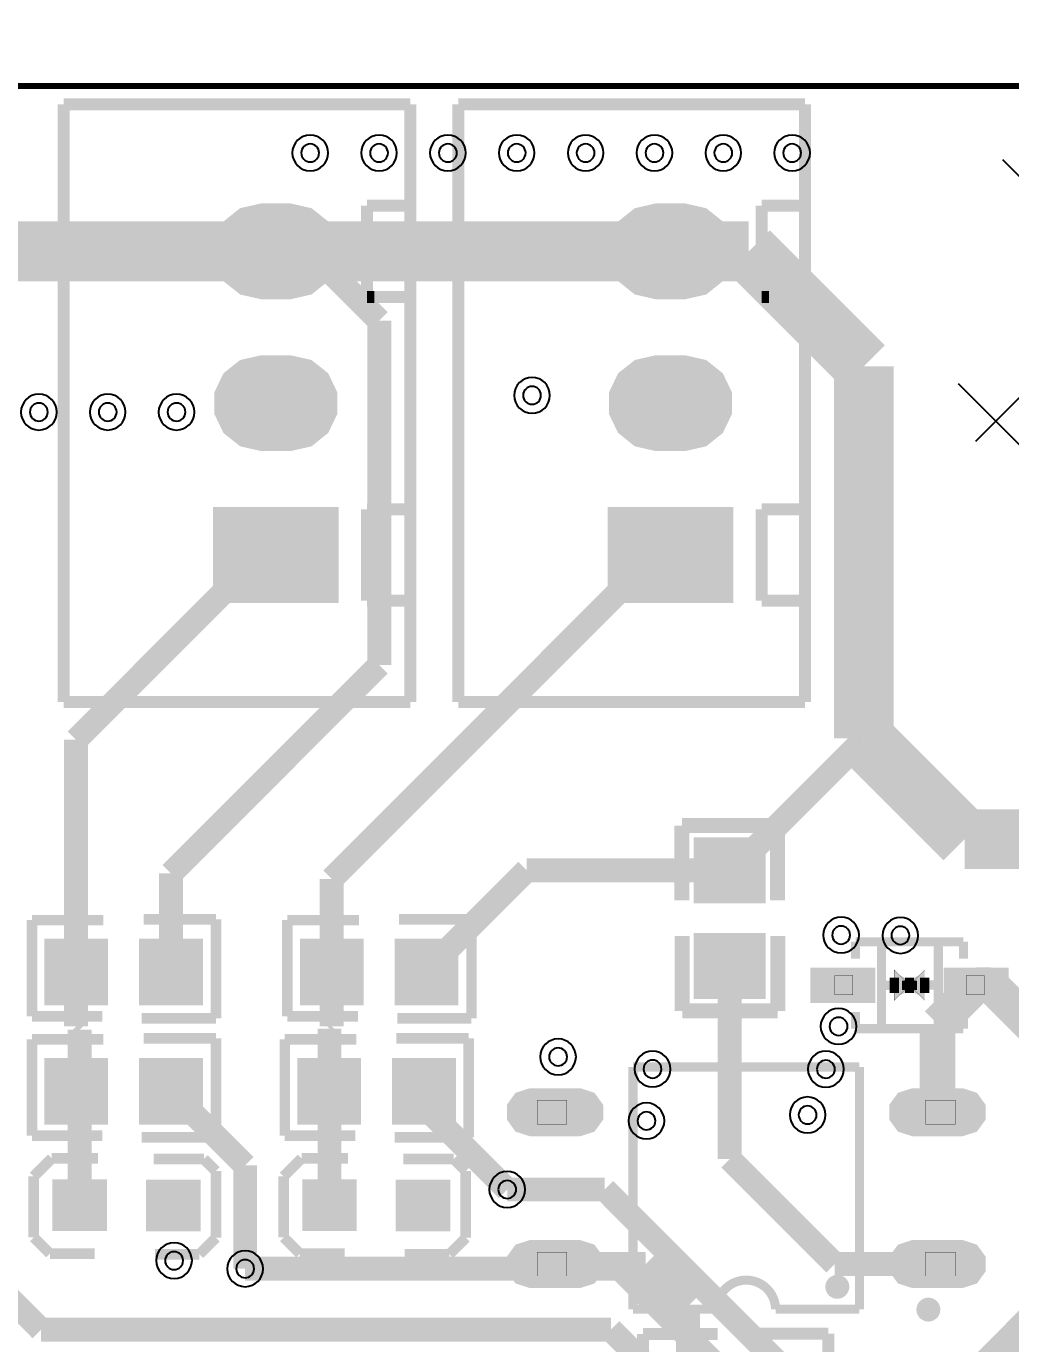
# Model space of a CAD drawing. Header units: millimetres. Extents: x 0 to 135, y -1 to 106.
# Drawn here: x 109.5 to 125.97, y 78.86 to 100.9 of the extents above; entities that cross this region are included whole.
import ezdxf

# ---------------------------------------------------------------- set-up
doc = ezdxf.new("R2010")
doc.units = ezdxf.units.MM
doc.header["$MEASUREMENT"] = 0
for name, color, linetype, true_color in [('Board-Outline-Layer', 7, 'Continuous', 0xff00ff), ('Bottom-Layer', 7, 'Continuous', 0x0000ff), ('Bottom-Paste-Mask-Layer', 7, 'Continuous', 0x800000), ('Bottom-Solder-Mask-Layer', 7, 'Continuous', 0xaa00ff), ('Document-Layer', 7, 'Continuous', 0x6464ff), ('Hole-Layer', 7, 'Continuous', 0x222222), ('Multi-Layer', 7, 'Continuous', 0xc0c0c0), ('Pin-Soldering-Layer', 7, 'Continuous', 0xcc9999), ('Top-Layer', 7, 'Continuous', 0xff0000), ('Top-Paste-Mask-Layer', 7, 'Continuous', 0x808080), ('Top-Silkscreen-Layer', 7, 'Continuous', 0xffcc00), ('Top-Solder-Mask-Layer', 7, 'Continuous', 0x800080)]:
    doc.layers.add(name, color=color, linetype=linetype, true_color=true_color)

msp = doc.modelspace()

# ---------------------------------------------------------------- hatches: boundary and pattern name
at = {"layer": 'Bottom-Layer'}
for points in [[(113.926, 97.886), (114.252, 97.812), (114.513, 97.604), (114.658, 97.303), (114.658, 96.969), (114.513, 96.669), (114.252, 96.46), (113.926, 96.386), (113.426, 96.386), (113.101, 96.46), (112.84, 96.669), (112.695, 96.969), (112.695, 97.303), (112.84, 97.604), (113.101, 97.812), (113.426, 97.886)], [(120.531, 97.886), (120.856, 97.812), (121.117, 97.604), (121.262, 97.303), (121.262, 96.969), (121.117, 96.669), (120.856, 96.46), (120.531, 96.386), (120.031, 96.386), (119.706, 96.46), (119.445, 96.669), (119.3, 96.969), (119.3, 97.303), (119.445, 97.604), (119.706, 97.812), (120.031, 97.886)], [(113.926, 95.346), (114.252, 95.272), (114.513, 95.064), (114.658, 94.763), (114.658, 94.429), (114.513, 94.129), (114.252, 93.92), (113.926, 93.846), (113.426, 93.846), (113.101, 93.92), (112.84, 94.129), (112.695, 94.429), (112.695, 94.763), (112.84, 95.064), (113.101, 95.272), (113.426, 95.346)], [(120.531, 95.346), (120.856, 95.272), (121.117, 95.064), (121.262, 94.763), (121.262, 94.429), (121.117, 94.129), (120.856, 93.92), (120.531, 93.846), (120.031, 93.846), (119.706, 93.92), (119.445, 94.129), (119.3, 94.429), (119.3, 94.763), (119.445, 95.064), (119.706, 95.272), (120.031, 95.346)], [(114.676, 91.306), (112.676, 91.306), (112.676, 92.806), (114.676, 92.806)], [(121.281, 91.306), (119.281, 91.306), (119.281, 92.806), (121.281, 92.806)]]:
    msp.add_hatch(color=256, dxfattribs=at).paths.add_polyline_path(points)
at = {"layer": 'Bottom-Paste-Mask-Layer'}
for points in [[(113.926, 97.886), (114.252, 97.812), (114.513, 97.604), (114.658, 97.303), (114.658, 96.969), (114.513, 96.669), (114.252, 96.46), (113.926, 96.386), (113.426, 96.386), (113.101, 96.46), (112.84, 96.669), (112.695, 96.969), (112.695, 97.303), (112.84, 97.604), (113.101, 97.812), (113.426, 97.886)], [(120.531, 97.886), (120.856, 97.812), (121.117, 97.604), (121.262, 97.303), (121.262, 96.969), (121.117, 96.669), (120.856, 96.46), (120.531, 96.386), (120.031, 96.386), (119.706, 96.46), (119.445, 96.669), (119.3, 96.969), (119.3, 97.303), (119.445, 97.604), (119.706, 97.812), (120.031, 97.886)], [(113.926, 95.346), (114.252, 95.272), (114.513, 95.064), (114.658, 94.763), (114.658, 94.429), (114.513, 94.129), (114.252, 93.92), (113.926, 93.846), (113.426, 93.846), (113.101, 93.92), (112.84, 94.129), (112.695, 94.429), (112.695, 94.763), (112.84, 95.064), (113.101, 95.272), (113.426, 95.346)], [(120.531, 95.346), (120.856, 95.272), (121.117, 95.064), (121.262, 94.763), (121.262, 94.429), (121.117, 94.129), (120.856, 93.92), (120.531, 93.846), (120.031, 93.846), (119.706, 93.92), (119.445, 94.129), (119.3, 94.429), (119.3, 94.763), (119.445, 95.064), (119.706, 95.272), (120.031, 95.346)], [(114.676, 91.306), (112.676, 91.306), (112.676, 92.806), (114.676, 92.806)], [(121.281, 91.306), (119.281, 91.306), (119.281, 92.806), (121.281, 92.806)]]:
    msp.add_hatch(color=256, dxfattribs=at).paths.add_polyline_path(points)
at = {"layer": 'Bottom-Solder-Mask-Layer'}
for points in [[(113.926, 97.937), (114.274, 97.858), (114.553, 97.636), (114.707, 97.314), (114.707, 96.958), (114.553, 96.637), (114.274, 96.414), (113.926, 96.335), (113.426, 96.335), (113.079, 96.414), (112.8, 96.637), (112.646, 96.958), (112.646, 97.314), (112.8, 97.636), (113.079, 97.858), (113.426, 97.937)], [(120.531, 97.937), (120.879, 97.858), (121.157, 97.636), (121.312, 97.314), (121.312, 96.958), (121.157, 96.637), (120.879, 96.414), (120.531, 96.335), (120.031, 96.335), (119.684, 96.414), (119.405, 96.637), (119.25, 96.958), (119.25, 97.314), (119.405, 97.636), (119.684, 97.858), (120.031, 97.937)], [(113.926, 95.397), (114.274, 95.318), (114.553, 95.096), (114.707, 94.774), (114.707, 94.418), (114.553, 94.097), (114.274, 93.874), (113.926, 93.795), (113.426, 93.795), (113.079, 93.874), (112.8, 94.097), (112.646, 94.418), (112.646, 94.774), (112.8, 95.096), (113.079, 95.318), (113.426, 95.397)], [(120.531, 95.397), (120.879, 95.318), (121.157, 95.096), (121.312, 94.774), (121.312, 94.418), (121.157, 94.097), (120.879, 93.874), (120.531, 93.795), (120.031, 93.795), (119.684, 93.874), (119.405, 94.097), (119.25, 94.418), (119.25, 94.774), (119.405, 95.096), (119.684, 95.318), (120.031, 95.397)], [(114.727, 91.255), (112.625, 91.255), (112.625, 92.857), (114.727, 92.857)], [(121.332, 91.255), (119.23, 91.255), (119.23, 92.857), (121.332, 92.857)]]:
    msp.add_hatch(color=256, dxfattribs=at).paths.add_polyline_path(points)
at = {"layer": 'Document-Layer'}
for points in [[(124.027, 85.112), (124.027, 84.604), (124.281, 84.858)], [(124.535, 84.604), (124.535, 85.112), (124.281, 84.858)]]:
    msp.add_hatch(color=256, dxfattribs=at).paths.add_polyline_path(points)
at = {"layer": 'Hole-Layer'}
for points in [[(113.226, 97.136, 1), (114.126, 97.136, 1)], [(119.831, 97.136, 1), (120.731, 97.136, 1)], [(113.226, 94.596, 1), (114.126, 94.596, 1)], [(119.831, 94.596, 1), (120.731, 94.596, 1)], [(113.226, 92.056, 1), (114.126, 92.056, 1)], [(119.831, 92.056, 1), (120.731, 92.056, 1)]]:
    msp.add_hatch(color=256, dxfattribs=at).paths.add_polyline_path(points)
at = {"layer": 'Multi-Layer'}
h = msp.add_hatch(dxfattribs=at)
h.set_pattern_fill('ANSI37', color=256, style=0)
h.set_pattern_definition([(45, (0, 0), (-2.245064, 2.245064), []), (135, (0, 0), (-2.245064, -2.245064), [])])
h.paths.add_polyline_path([(125, 95.9, 1), (135, 95.9, 1)])
for points in [[(113.926, 97.886), (114.252, 97.812), (114.513, 97.604), (114.658, 97.303), (114.658, 96.969), (114.513, 96.669), (114.252, 96.46), (113.926, 96.386), (113.426, 96.386), (113.101, 96.46), (112.84, 96.669), (112.695, 96.969), (112.695, 97.303), (112.84, 97.604), (113.101, 97.812), (113.426, 97.886)], [(113.926, 97.886), (114.252, 97.812), (114.513, 97.604), (114.658, 97.303), (114.658, 96.969), (114.513, 96.669), (114.252, 96.46), (113.926, 96.386), (113.426, 96.386), (113.101, 96.46), (112.84, 96.669), (112.695, 96.969), (112.695, 97.303), (112.84, 97.604), (113.101, 97.812), (113.426, 97.886)], [(113.926, 97.886), (114.252, 97.812), (114.513, 97.604), (114.658, 97.303), (114.658, 96.969), (114.513, 96.669), (114.252, 96.46), (113.926, 96.386), (113.426, 96.386), (113.101, 96.46), (112.84, 96.669), (112.695, 96.969), (112.695, 97.303), (112.84, 97.604), (113.101, 97.812), (113.426, 97.886)], [(120.531, 97.886), (120.856, 97.812), (121.117, 97.604), (121.262, 97.303), (121.262, 96.969), (121.117, 96.669), (120.856, 96.46), (120.531, 96.386), (120.031, 96.386), (119.706, 96.46), (119.445, 96.669), (119.3, 96.969), (119.3, 97.303), (119.445, 97.604), (119.706, 97.812), (120.031, 97.886)], [(120.531, 97.886), (120.856, 97.812), (121.117, 97.604), (121.262, 97.303), (121.262, 96.969), (121.117, 96.669), (120.856, 96.46), (120.531, 96.386), (120.031, 96.386), (119.706, 96.46), (119.445, 96.669), (119.3, 96.969), (119.3, 97.303), (119.445, 97.604), (119.706, 97.812), (120.031, 97.886)], [(120.531, 97.886), (120.856, 97.812), (121.117, 97.604), (121.262, 97.303), (121.262, 96.969), (121.117, 96.669), (120.856, 96.46), (120.531, 96.386), (120.031, 96.386), (119.706, 96.46), (119.445, 96.669), (119.3, 96.969), (119.3, 97.303), (119.445, 97.604), (119.706, 97.812), (120.031, 97.886)], [(113.926, 95.346), (114.252, 95.272), (114.513, 95.064), (114.658, 94.763), (114.658, 94.429), (114.513, 94.129), (114.252, 93.92), (113.926, 93.846), (113.426, 93.846), (113.101, 93.92), (112.84, 94.129), (112.695, 94.429), (112.695, 94.763), (112.84, 95.064), (113.101, 95.272), (113.426, 95.346)], [(113.926, 95.346), (114.252, 95.272), (114.513, 95.064), (114.658, 94.763), (114.658, 94.429), (114.513, 94.129), (114.252, 93.92), (113.926, 93.846), (113.426, 93.846), (113.101, 93.92), (112.84, 94.129), (112.695, 94.429), (112.695, 94.763), (112.84, 95.064), (113.101, 95.272), (113.426, 95.346)], [(113.926, 95.346), (114.252, 95.272), (114.513, 95.064), (114.658, 94.763), (114.658, 94.429), (114.513, 94.129), (114.252, 93.92), (113.926, 93.846), (113.426, 93.846), (113.101, 93.92), (112.84, 94.129), (112.695, 94.429), (112.695, 94.763), (112.84, 95.064), (113.101, 95.272), (113.426, 95.346)], [(120.531, 95.346), (120.856, 95.272), (121.117, 95.064), (121.262, 94.763), (121.262, 94.429), (121.117, 94.129), (120.856, 93.92), (120.531, 93.846), (120.031, 93.846), (119.706, 93.92), (119.445, 94.129), (119.3, 94.429), (119.3, 94.763), (119.445, 95.064), (119.706, 95.272), (120.031, 95.346)], [(120.531, 95.346), (120.856, 95.272), (121.117, 95.064), (121.262, 94.763), (121.262, 94.429), (121.117, 94.129), (120.856, 93.92), (120.531, 93.846), (120.031, 93.846), (119.706, 93.92), (119.445, 94.129), (119.3, 94.429), (119.3, 94.763), (119.445, 95.064), (119.706, 95.272), (120.031, 95.346)], [(120.531, 95.346), (120.856, 95.272), (121.117, 95.064), (121.262, 94.763), (121.262, 94.429), (121.117, 94.129), (120.856, 93.92), (120.531, 93.846), (120.031, 93.846), (119.706, 93.92), (119.445, 94.129), (119.3, 94.429), (119.3, 94.763), (119.445, 95.064), (119.706, 95.272), (120.031, 95.346)], [(114.676, 91.306), (112.676, 91.306), (112.676, 92.806), (114.676, 92.806)], [(114.676, 91.306), (112.676, 91.306), (112.676, 92.806), (114.676, 92.806)], [(114.676, 91.306), (112.676, 91.306), (112.676, 92.806), (114.676, 92.806)], [(121.281, 91.306), (119.281, 91.306), (119.281, 92.806), (121.281, 92.806)], [(121.281, 91.306), (119.281, 91.306), (119.281, 92.806), (121.281, 92.806)], [(121.281, 91.306), (119.281, 91.306), (119.281, 92.806), (121.281, 92.806)]]:
    msp.add_hatch(color=256, dxfattribs=at).paths.add_polyline_path(points)
at = {"layer": 'Pin-Soldering-Layer'}
for points in [[(123.031, 84.696), (123.031, 85.021), (123.331, 85.021), (123.331, 84.696)], [(125.231, 84.696), (125.231, 85.021), (125.531, 85.021), (125.531, 84.696)], [(118.049, 82.934), (118.549, 82.934), (118.549, 82.534), (118.049, 82.534)], [(125.049, 82.934), (124.549, 82.934), (124.549, 82.534), (125.049, 82.534)], [(118.049, 80.394), (118.549, 80.394), (118.549, 79.994), (118.049, 79.994)], [(125.049, 80.394), (124.549, 80.394), (124.549, 79.994), (125.049, 79.994)]]:
    msp.add_hatch(color=256, dxfattribs=at).paths.add_polyline_path(points)
at = {"layer": 'Top-Layer'}
for points in [[(113.926, 97.886), (114.252, 97.812), (114.513, 97.604), (114.658, 97.303), (114.658, 96.969), (114.513, 96.669), (114.252, 96.46), (113.926, 96.386), (113.426, 96.386), (113.101, 96.46), (112.84, 96.669), (112.695, 96.969), (112.695, 97.303), (112.84, 97.604), (113.101, 97.812), (113.426, 97.886)], [(120.531, 97.886), (120.856, 97.812), (121.117, 97.604), (121.262, 97.303), (121.262, 96.969), (121.117, 96.669), (120.856, 96.46), (120.531, 96.386), (120.031, 96.386), (119.706, 96.46), (119.445, 96.669), (119.3, 96.969), (119.3, 97.303), (119.445, 97.604), (119.706, 97.812), (120.031, 97.886)], [(113.926, 95.346), (114.252, 95.272), (114.513, 95.064), (114.658, 94.763), (114.658, 94.429), (114.513, 94.129), (114.252, 93.92), (113.926, 93.846), (113.426, 93.846), (113.101, 93.92), (112.84, 94.129), (112.695, 94.429), (112.695, 94.763), (112.84, 95.064), (113.101, 95.272), (113.426, 95.346)], [(120.531, 95.346), (120.856, 95.272), (121.117, 95.064), (121.262, 94.763), (121.262, 94.429), (121.117, 94.129), (120.856, 93.92), (120.531, 93.846), (120.031, 93.846), (119.706, 93.92), (119.445, 94.129), (119.3, 94.429), (119.3, 94.763), (119.445, 95.064), (119.706, 95.272), (120.031, 95.346)], [(114.676, 91.306), (112.676, 91.306), (112.676, 92.806), (114.676, 92.806)], [(121.281, 91.306), (119.281, 91.306), (119.281, 92.806), (121.281, 92.806)], [(121.822, 86.28), (120.722, 86.28), (120.722, 87.28), (121.822, 87.28)], [(110.817, 85.588), (110.817, 84.572), (109.852, 84.572), (109.852, 85.588)], [(112.405, 85.588), (112.405, 84.572), (111.439, 84.572), (111.439, 85.588)], [(115.095, 85.588), (115.095, 84.572), (114.13, 84.572), (114.13, 85.588)], [(116.682, 85.588), (116.682, 84.572), (115.717, 84.572), (115.717, 85.588)], [(121.822, 84.68), (120.722, 84.68), (120.722, 85.68), (121.822, 85.68)], [(122.671, 84.613), (122.671, 85.103), (123.656, 85.103), (123.656, 84.613)], [(124.906, 84.613), (124.906, 85.103), (125.891, 85.103), (125.891, 84.613)], [(110.817, 83.592), (110.817, 82.576), (109.852, 82.576), (109.852, 83.592)], [(112.405, 83.592), (112.405, 82.576), (111.439, 82.576), (111.439, 83.592)], [(115.05, 83.592), (115.05, 82.576), (114.085, 82.576), (114.085, 83.592)], [(116.638, 83.592), (116.638, 82.576), (115.672, 82.576), (115.672, 83.592)], [(118.774, 83.084), (118.98, 83.017), (119.107, 82.842), (119.107, 82.626), (118.98, 82.451), (118.774, 82.384), (117.924, 82.384), (117.718, 82.451), (117.591, 82.626), (117.591, 82.842), (117.718, 83.017), (117.924, 83.084)], [(125.174, 83.084), (125.38, 83.017), (125.507, 82.842), (125.507, 82.626), (125.38, 82.451), (125.174, 82.384), (124.324, 82.384), (124.118, 82.451), (123.991, 82.626), (123.991, 82.842), (124.118, 83.017), (124.324, 83.084)], [(110.799, 81.56), (110.799, 80.798), (109.986, 80.798), (109.986, 81.56)], [(112.365, 81.554), (112.365, 80.792), (111.553, 80.792), (111.553, 81.554)], [(114.981, 81.56), (114.981, 80.798), (114.169, 80.798), (114.169, 81.56)], [(116.548, 81.554), (116.548, 80.792), (115.735, 80.792), (115.735, 81.554)], [(118.774, 80.544), (118.98, 80.477), (119.107, 80.302), (119.107, 80.086), (118.98, 79.911), (118.774, 79.844), (117.924, 79.844), (117.718, 79.911), (117.591, 80.086), (117.591, 80.302), (117.718, 80.477), (117.924, 80.544)], [(125.174, 80.544), (125.38, 80.477), (125.507, 80.302), (125.507, 80.086), (125.38, 79.911), (125.174, 79.844), (124.324, 79.844), (124.118, 79.911), (123.991, 80.086), (123.991, 80.302), (124.118, 80.477), (124.324, 80.544)]]:
    msp.add_hatch(color=256, dxfattribs=at).paths.add_polyline_path(points)
at = {"layer": 'Top-Paste-Mask-Layer'}
for points in [[(113.926, 97.886), (114.252, 97.812), (114.513, 97.604), (114.658, 97.303), (114.658, 96.969), (114.513, 96.669), (114.252, 96.46), (113.926, 96.386), (113.426, 96.386), (113.101, 96.46), (112.84, 96.669), (112.695, 96.969), (112.695, 97.303), (112.84, 97.604), (113.101, 97.812), (113.426, 97.886)], [(120.531, 97.886), (120.856, 97.812), (121.117, 97.604), (121.262, 97.303), (121.262, 96.969), (121.117, 96.669), (120.856, 96.46), (120.531, 96.386), (120.031, 96.386), (119.706, 96.46), (119.445, 96.669), (119.3, 96.969), (119.3, 97.303), (119.445, 97.604), (119.706, 97.812), (120.031, 97.886)], [(113.926, 95.346), (114.252, 95.272), (114.513, 95.064), (114.658, 94.763), (114.658, 94.429), (114.513, 94.129), (114.252, 93.92), (113.926, 93.846), (113.426, 93.846), (113.101, 93.92), (112.84, 94.129), (112.695, 94.429), (112.695, 94.763), (112.84, 95.064), (113.101, 95.272), (113.426, 95.346)], [(120.531, 95.346), (120.856, 95.272), (121.117, 95.064), (121.262, 94.763), (121.262, 94.429), (121.117, 94.129), (120.856, 93.92), (120.531, 93.846), (120.031, 93.846), (119.706, 93.92), (119.445, 94.129), (119.3, 94.429), (119.3, 94.763), (119.445, 95.064), (119.706, 95.272), (120.031, 95.346)], [(114.676, 91.306), (112.676, 91.306), (112.676, 92.806), (114.676, 92.806)], [(121.281, 91.306), (119.281, 91.306), (119.281, 92.806), (121.281, 92.806)], [(121.822, 86.28), (120.722, 86.28), (120.722, 87.28), (121.822, 87.28)], [(110.817, 85.588), (110.817, 84.572), (109.852, 84.572), (109.852, 85.588)], [(112.405, 85.588), (112.405, 84.572), (111.439, 84.572), (111.439, 85.588)], [(115.095, 85.588), (115.095, 84.572), (114.13, 84.572), (114.13, 85.588)], [(116.682, 85.588), (116.682, 84.572), (115.717, 84.572), (115.717, 85.588)], [(121.822, 84.68), (120.722, 84.68), (120.722, 85.68), (121.822, 85.68)], [(122.671, 84.613), (122.671, 85.103), (123.656, 85.103), (123.656, 84.613)], [(124.906, 84.613), (124.906, 85.103), (125.891, 85.103), (125.891, 84.613)], [(110.817, 83.592), (110.817, 82.576), (109.852, 82.576), (109.852, 83.592)], [(112.405, 83.592), (112.405, 82.576), (111.439, 82.576), (111.439, 83.592)], [(115.05, 83.592), (115.05, 82.576), (114.085, 82.576), (114.085, 83.592)], [(116.638, 83.592), (116.638, 82.576), (115.672, 82.576), (115.672, 83.592)], [(118.774, 83.084), (118.98, 83.017), (119.107, 82.842), (119.107, 82.626), (118.98, 82.451), (118.774, 82.384), (117.924, 82.384), (117.718, 82.451), (117.591, 82.626), (117.591, 82.842), (117.718, 83.017), (117.924, 83.084)], [(125.174, 83.084), (125.38, 83.017), (125.507, 82.842), (125.507, 82.626), (125.38, 82.451), (125.174, 82.384), (124.324, 82.384), (124.118, 82.451), (123.991, 82.626), (123.991, 82.842), (124.118, 83.017), (124.324, 83.084)], [(110.799, 81.56), (110.799, 80.798), (109.986, 80.798), (109.986, 81.56)], [(112.365, 81.554), (112.365, 80.792), (111.553, 80.792), (111.553, 81.554)], [(114.981, 81.56), (114.981, 80.798), (114.169, 80.798), (114.169, 81.56)], [(116.548, 81.554), (116.548, 80.792), (115.735, 80.792), (115.735, 81.554)], [(118.774, 80.544), (118.98, 80.477), (119.107, 80.302), (119.107, 80.086), (118.98, 79.911), (118.774, 79.844), (117.924, 79.844), (117.718, 79.911), (117.591, 80.086), (117.591, 80.302), (117.718, 80.477), (117.924, 80.544)], [(125.174, 80.544), (125.38, 80.477), (125.507, 80.302), (125.507, 80.086), (125.38, 79.911), (125.174, 79.844), (124.324, 79.844), (124.118, 79.911), (123.991, 80.086), (123.991, 80.302), (124.118, 80.477), (124.324, 80.544)]]:
    msp.add_hatch(color=256, dxfattribs=at).paths.add_polyline_path(points)
at = {"layer": 'Top-Solder-Mask-Layer'}
for points in [[(113.926, 97.937), (114.274, 97.858), (114.553, 97.636), (114.707, 97.314), (114.707, 96.958), (114.553, 96.637), (114.274, 96.414), (113.926, 96.335), (113.426, 96.335), (113.079, 96.414), (112.8, 96.637), (112.646, 96.958), (112.646, 97.314), (112.8, 97.636), (113.079, 97.858), (113.426, 97.937)], [(120.531, 97.937), (120.879, 97.858), (121.157, 97.636), (121.312, 97.314), (121.312, 96.958), (121.157, 96.637), (120.879, 96.414), (120.531, 96.335), (120.031, 96.335), (119.684, 96.414), (119.405, 96.637), (119.25, 96.958), (119.25, 97.314), (119.405, 97.636), (119.684, 97.858), (120.031, 97.937)], [(113.926, 95.397), (114.274, 95.318), (114.553, 95.096), (114.707, 94.774), (114.707, 94.418), (114.553, 94.097), (114.274, 93.874), (113.926, 93.795), (113.426, 93.795), (113.079, 93.874), (112.8, 94.097), (112.646, 94.418), (112.646, 94.774), (112.8, 95.096), (113.079, 95.318), (113.426, 95.397)], [(120.531, 95.397), (120.879, 95.318), (121.157, 95.096), (121.312, 94.774), (121.312, 94.418), (121.157, 94.097), (120.879, 93.874), (120.531, 93.795), (120.031, 93.795), (119.684, 93.874), (119.405, 94.097), (119.25, 94.418), (119.25, 94.774), (119.405, 95.096), (119.684, 95.318), (120.031, 95.397)], [(114.727, 91.255), (112.625, 91.255), (112.625, 92.857), (114.727, 92.857)], [(121.332, 91.255), (119.23, 91.255), (119.23, 92.857), (121.332, 92.857)], [(121.873, 86.229), (120.671, 86.229), (120.671, 87.331), (121.873, 87.331)], [(121.873, 84.629), (120.671, 84.629), (120.671, 85.731), (121.873, 85.731)], [(110.868, 85.639), (110.868, 84.521), (109.801, 84.521), (109.801, 85.639)], [(112.456, 85.639), (112.456, 84.521), (111.388, 84.521), (111.388, 85.639)], [(115.146, 85.639), (115.146, 84.521), (114.079, 84.521), (114.079, 85.639)], [(116.733, 85.639), (116.733, 84.521), (115.666, 84.521), (115.666, 85.639)], [(122.62, 84.562), (122.62, 85.154), (123.707, 85.154), (123.707, 84.562)], [(124.855, 84.562), (124.855, 85.154), (125.942, 85.154), (125.942, 84.562)], [(110.868, 83.643), (110.868, 82.525), (109.801, 82.525), (109.801, 83.643)], [(112.456, 83.643), (112.456, 82.525), (111.388, 82.525), (111.388, 83.643)], [(115.101, 83.643), (115.101, 82.525), (114.034, 82.525), (114.034, 83.643)], [(116.689, 83.643), (116.689, 82.525), (115.621, 82.525), (115.621, 83.643)], [(118.774, 83.135), (119.01, 83.058), (119.155, 82.858), (119.155, 82.61), (119.01, 82.409), (118.774, 82.333), (117.924, 82.333), (117.688, 82.409), (117.543, 82.61), (117.543, 82.858), (117.688, 83.058), (117.924, 83.135)], [(125.174, 83.135), (125.41, 83.058), (125.555, 82.858), (125.555, 82.61), (125.41, 82.409), (125.174, 82.333), (124.324, 82.333), (124.088, 82.409), (123.942, 82.61), (123.942, 82.858), (124.088, 83.058), (124.324, 83.135)], [(110.85, 81.611), (110.85, 80.747), (109.935, 80.747), (109.935, 81.611)], [(112.416, 81.605), (112.416, 80.741), (111.502, 80.741), (111.502, 81.605)], [(115.032, 81.611), (115.032, 80.747), (114.118, 80.747), (114.118, 81.611)], [(116.599, 81.605), (116.599, 80.741), (115.684, 80.741), (115.684, 81.605)], [(118.774, 80.595), (119.01, 80.518), (119.155, 80.318), (119.155, 80.07), (119.01, 79.869), (118.774, 79.793), (117.924, 79.793), (117.688, 79.869), (117.543, 80.07), (117.543, 80.318), (117.688, 80.518), (117.924, 80.595)], [(125.174, 80.595), (125.41, 80.518), (125.555, 80.318), (125.555, 80.07), (125.41, 79.869), (125.174, 79.793), (124.324, 79.793), (124.088, 79.869), (123.942, 80.07), (123.942, 80.318), (124.088, 80.518), (124.324, 80.595)]]:
    msp.add_hatch(color=256, dxfattribs=at).paths.add_polyline_path(points)

# ---------------------------------------------------------------- linework, layer by layer
at = {"layer": 'Board-Outline-Layer', "const_width": 0.1}
msp.add_lwpolyline([(0, 0), (0, 99.9), (134, 99.9), (134, 0)], close=True, dxfattribs=at)
at = {"layer": 'Bottom-Layer'}
for points, const_width in [([(107.072, 97.136), (113.676, 97.136)], 1), ([(120.281, 97.136), (113.676, 97.136)], 1), ([(117.549, 81.441), (119.181, 81.441)], 0.4), ([(119.181, 81.441), (124.077, 76.545)], 0.4), ([(119.436, 80.115), (113.163, 80.115)], 0.4), ([(123.21, 76.341), (119.436, 80.115)], 0.4), ([(108.981, 79.86), (109.746, 79.095)], 0.4), ([(109.746, 79.095), (119.283, 79.095)], 0.4), ([(119.283, 79.095), (122.547, 75.831)], 0.4)]:
    msp.add_lwpolyline(points, dxfattribs=dict(at, const_width=const_width))
at = {"layer": 'Document-Layer', "const_width": 0.00508}
for points in [[(124.027, 85.112), (124.027, 84.604), (124.281, 84.858)], [(124.535, 84.604), (124.535, 85.112), (124.281, 84.858)]]:
    msp.add_lwpolyline(points, close=True, dxfattribs=at)
at = {"layer": 'Document-Layer', "const_width": 0.2}
msp.add_lwpolyline([(124.497, 80.194, 1), (124.697, 80.194, 1)], format="xyb", close=True, dxfattribs=at)
msp.add_lwpolyline([(124.497, 80.194, 1), (124.697, 80.194, 1)], format="xyb", close=True, dxfattribs=at)
at = {"layer": 'Hole-Layer'}
for points in [[(114.102, 98.782, 1), (114.402, 98.782), (114.402, 98.782, 1), (114.102, 98.782)], [(115.254, 98.782, 1), (115.554, 98.782), (115.554, 98.782, 1), (115.254, 98.782)], [(116.406, 98.782, 1), (116.706, 98.782), (116.706, 98.782, 1), (116.406, 98.782)], [(117.558, 98.782, 1), (117.858, 98.782), (117.858, 98.782, 1), (117.558, 98.782)], [(118.711, 98.782, 1), (119.011, 98.782), (119.011, 98.782, 1), (118.711, 98.782)], [(119.863, 98.782, 1), (120.163, 98.782), (120.163, 98.782, 1), (119.863, 98.782)], [(121.015, 98.782, 1), (121.315, 98.782), (121.315, 98.782, 1), (121.015, 98.782)], [(122.167, 98.782, 1), (122.467, 98.782), (122.467, 98.782, 1), (122.167, 98.782)], [(117.814, 94.727, 1), (118.114, 94.727), (118.114, 94.727, 1), (117.814, 94.727)], [(109.561, 94.447, 1), (109.861, 94.447), (109.861, 94.447, 1), (109.561, 94.447)], [(110.713, 94.447, 1), (111.013, 94.447), (111.013, 94.447, 1), (110.713, 94.447)], [(111.865, 94.447, 1), (112.165, 94.447), (112.165, 94.447, 1), (111.865, 94.447)], [(122.987, 85.698, 1), (123.287, 85.698), (123.287, 85.698, 1), (122.987, 85.698)], [(123.979, 85.692, 1), (124.279, 85.692), (124.279, 85.692, 1), (123.979, 85.692)], [(122.944, 84.17, 1), (123.244, 84.17), (123.244, 84.17, 1), (122.944, 84.17)], [(118.25, 83.66, 1), (118.55, 83.66), (118.55, 83.66, 1), (118.25, 83.66)], [(119.831, 83.456, 1), (120.131, 83.456), (120.131, 83.456, 1), (119.831, 83.456)], [(122.732, 83.454, 1), (123.032, 83.454), (123.032, 83.454, 1), (122.732, 83.454)], [(119.729, 82.589, 1), (120.029, 82.589), (120.029, 82.589, 1), (119.729, 82.589)], [(122.426, 82.689, 1), (122.726, 82.689), (122.726, 82.689, 1), (122.426, 82.689)], [(117.399, 81.441, 1), (117.699, 81.441), (117.699, 81.441, 1), (117.399, 81.441)], [(111.824, 80.251, 1), (112.124, 80.251), (112.124, 80.251, 1), (111.824, 80.251)], [(113.013, 80.115, 1), (113.313, 80.115), (113.313, 80.115, 1), (113.013, 80.115)]]:
    msp.add_lwpolyline(points, format="xyb", dxfattribs=at)
at = {"layer": 'Multi-Layer'}
for points in [[(113.952, 98.782, 1), (114.552, 98.782, 1)], [(115.104, 98.782, 1), (115.704, 98.782, 1)], [(116.256, 98.782, 1), (116.856, 98.782, 1)], [(117.408, 98.782, 1), (118.008, 98.782, 1)], [(118.561, 98.782, 1), (119.161, 98.782, 1)], [(119.713, 98.782, 1), (120.313, 98.782, 1)], [(120.865, 98.782, 1), (121.465, 98.782, 1)], [(122.017, 98.782, 1), (122.617, 98.782, 1)], [(117.664, 94.727, 1), (118.264, 94.727, 1)], [(109.411, 94.447, 1), (110.011, 94.447, 1)], [(110.563, 94.447, 1), (111.163, 94.447, 1)], [(111.715, 94.447, 1), (112.315, 94.447, 1)], [(122.837, 85.698, 1), (123.437, 85.698, 1)], [(123.829, 85.692, 1), (124.429, 85.692, 1)], [(122.794, 84.17, 1), (123.394, 84.17, 1)], [(118.1, 83.66, 1), (118.7, 83.66, 1)], [(119.681, 83.456, 1), (120.281, 83.456, 1)], [(122.582, 83.454, 1), (123.182, 83.454, 1)], [(119.579, 82.589, 1), (120.179, 82.589, 1)], [(122.276, 82.689, 1), (122.876, 82.689, 1)], [(117.249, 81.441, 1), (117.849, 81.441, 1)], [(111.674, 80.251, 1), (112.274, 80.251, 1)], [(112.863, 80.115, 1), (113.463, 80.115, 1)]]:
    msp.add_lwpolyline(points, format="xyb", close=True, dxfattribs=at)
at = {"layer": 'Pin-Soldering-Layer', "const_width": 0.00508}
for points in [[(123.031, 84.696), (123.031, 85.021), (123.331, 85.021), (123.331, 84.696)], [(125.231, 84.696), (125.231, 85.021), (125.531, 85.021), (125.531, 84.696)], [(118.049, 82.934), (118.549, 82.934), (118.549, 82.534), (118.049, 82.534)], [(125.049, 82.934), (124.549, 82.934), (124.549, 82.534), (125.049, 82.534)], [(118.049, 80.394), (118.549, 80.394), (118.549, 79.994), (118.049, 79.994)], [(125.049, 80.394), (124.549, 80.394), (124.549, 79.994), (125.049, 79.994)]]:
    msp.add_lwpolyline(points, close=True, dxfattribs=at)
at = {"layer": 'Top-Layer'}
for points, const_width in [([(120.281, 97.136), (121.591, 97.136)], 1), ([(121.591, 97.136), (123.516, 95.211)], 1), ([(114.247, 97.136), (113.676, 97.136)], 0.4), ([(115.407, 95.976), (114.247, 97.136)], 0.4), ([(115.407, 90.213), (115.407, 95.976)], 0.4), ([(123.516, 95.211), (123.516, 88.989)], 1), ([(110.334, 88.964), (113.426, 92.056)], 0.4), ([(113.426, 92.056), (113.676, 92.056)], 0.4), ([(114.612, 86.637), (120.031, 92.056)], 0.4), ([(120.031, 92.056), (120.281, 92.056)], 0.4), ([(111.922, 86.728), (115.407, 90.213)], 0.4), ([(123.516, 88.989), (125.204, 87.302)], 1), ([(110.334, 85.08), (110.334, 88.964)], 0.4), ([(121.322, 86.78), (123.516, 88.974)], 0.4), ([(125.204, 87.302), (127.981, 87.302)], 1), ([(111.922, 85.08), (111.922, 86.728)], 0.4), ([(114.612, 85.08), (114.612, 86.637)], 0.4), ([(116.2, 85.105), (117.875, 86.78)], 0.4), ([(117.875, 86.78), (121.272, 86.78)], 0.4), ([(121.272, 86.78), (121.322, 86.78)], 0.4), ([(116.2, 85.08), (116.2, 85.105)], 0.4), ([(121.272, 81.951), (121.272, 85.18)], 0.4), ([(110.334, 84.172), (110.334, 85.08)], 0.4), ([(114.612, 84.172), (114.612, 85.08)], 0.4), ([(125.399, 84.858), (124.749, 84.208)], 0.6), ([(125.646, 84.858), (125.399, 84.858)], 0.6), ([(127.001, 83.504), (125.646, 84.858)], 0.6), ([(124.749, 84.208), (124.749, 82.734)], 0.6), ([(110.393, 84.113), (110.334, 84.172)], 0.4), ([(110.393, 81.179), (110.393, 84.113)], 0.4), ([(114.575, 84.134), (114.612, 84.172)], 0.4), ([(114.575, 81.179), (114.575, 84.134)], 0.4), ([(111.922, 83.084), (113.163, 81.843)], 0.4), ([(116.155, 82.835), (116.155, 83.084)], 0.4), ([(117.549, 81.441), (116.155, 82.835)], 0.4), ([(113.163, 81.843), (113.163, 80.115)], 0.4), ([(123.029, 80.194), (121.272, 81.951)], 0.4), ([(118.349, 80.194), (119.867, 80.194)], 0.4), ([(119.867, 80.194), (120.574, 79.487)], 0.4), ([(124.749, 80.194), (123.029, 80.194)], 0.4), ([(125.301, 78.177), (127.137, 80.013)], 0.6), ([(120.574, 79.487), (120.574, 78.228)], 0.4)]:
    msp.add_lwpolyline(points, dxfattribs=dict(at, const_width=const_width))
at = {"layer": 'Top-Silkscreen-Layer'}
for points, const_width in [([(110.126, 99.596), (115.926, 99.596)], 0.2), ([(110.126, 89.596), (110.126, 99.596)], 0.2), ([(110.126, 99.596), (115.926, 99.596)], 0.2), ([(110.126, 89.596), (110.126, 99.596)], 0.2), ([(115.926, 89.596), (115.926, 99.596)], 0.2), ([(115.926, 89.596), (115.926, 99.596)], 0.2), ([(116.731, 99.596), (122.531, 99.596)], 0.2), ([(116.731, 89.596), (116.731, 99.596)], 0.2), ([(116.731, 99.596), (122.531, 99.596)], 0.2), ([(116.731, 89.596), (116.731, 99.596)], 0.2), ([(122.531, 89.596), (122.531, 99.596)], 0.2), ([(122.531, 89.596), (122.531, 99.596)], 0.2), ([(115.2, 97.898), (115.926, 97.898)], 0.2), ([(115.2, 96.374), (115.2, 97.898)], 0.2), ([(115.2, 97.898), (115.926, 97.898)], 0.2), ([(115.2, 96.374), (115.2, 97.898)], 0.2), ([(121.805, 97.898), (122.531, 97.898)], 0.2), ([(121.805, 96.374), (121.805, 97.898)], 0.2), ([(121.805, 97.898), (122.531, 97.898)], 0.2), ([(121.805, 96.374), (121.805, 97.898)], 0.2), ([(115.2, 96.374), (115.327, 96.374)], 0.2), ([(115.2, 96.374), (115.327, 96.374)], 0.2), ([(115.327, 96.374), (115.926, 96.374)], 0.2), ([(115.327, 96.374), (115.926, 96.374)], 0.2), ([(121.805, 96.374), (121.932, 96.374)], 0.2), ([(121.805, 96.374), (121.932, 96.374)], 0.2), ([(121.932, 96.374), (122.531, 96.374)], 0.2), ([(121.932, 96.374), (122.531, 96.374)], 0.2), ([(115.2, 92.818), (115.926, 92.818)], 0.2), ([(115.2, 91.294), (115.2, 92.818)], 0.2), ([(115.2, 92.818), (115.926, 92.818)], 0.2), ([(115.2, 91.294), (115.2, 92.818)], 0.2), ([(121.805, 92.818), (122.531, 92.818)], 0.2), ([(121.805, 91.294), (121.805, 92.818)], 0.2), ([(121.805, 92.818), (122.531, 92.818)], 0.2), ([(121.805, 91.294), (121.805, 92.818)], 0.2), ([(115.2, 91.294), (115.926, 91.294)], 0.2), ([(115.2, 91.294), (115.926, 91.294)], 0.2), ([(121.805, 91.294), (122.531, 91.294)], 0.2), ([(121.805, 91.294), (122.531, 91.294)], 0.2), ([(110.126, 89.596), (115.926, 89.596)], 0.2), ([(110.126, 89.596), (115.926, 89.596)], 0.2), ([(116.731, 89.596), (122.531, 89.596)], 0.2), ([(116.731, 89.596), (122.531, 89.596)], 0.2), ([(122.072, 87.53), (120.472, 87.53)], 0.254), ([(120.472, 87.53), (120.472, 86.28)], 0.254), ([(122.072, 87.53), (120.472, 87.53)], 0.254), ([(120.472, 87.53), (120.472, 86.28)], 0.254), ([(122.072, 87.53), (122.072, 86.28)], 0.254), ([(122.072, 87.53), (122.072, 86.28)], 0.254), ([(109.594, 85.947), (110.79, 85.947)], 0.178), ([(109.594, 84.339), (109.594, 85.947)], 0.178), ([(109.594, 85.947), (110.79, 85.947)], 0.178), ([(109.594, 84.339), (109.594, 85.947)], 0.178), ([(111.462, 85.963), (112.673, 85.963)], 0.178), ([(111.462, 85.963), (112.673, 85.963)], 0.178), ([(112.673, 84.307), (112.673, 85.963)], 0.178), ([(112.673, 84.307), (112.673, 85.963)], 0.178), ([(113.871, 85.947), (115.067, 85.947)], 0.178), ([(113.871, 84.339), (113.871, 85.947)], 0.178), ([(113.871, 85.947), (115.067, 85.947)], 0.178), ([(113.871, 84.339), (113.871, 85.947)], 0.178), ([(115.739, 85.963), (116.951, 85.963)], 0.178), ([(115.739, 85.963), (116.951, 85.963)], 0.178), ([(116.951, 84.307), (116.951, 85.963)], 0.178), ([(116.951, 84.307), (116.951, 85.963)], 0.178), ([(120.477, 85.68), (120.477, 84.43)], 0.254), ([(120.477, 85.68), (120.477, 84.43)], 0.254), ([(122.077, 85.68), (122.077, 84.43)], 0.254), ([(122.077, 85.68), (122.077, 84.43)], 0.254), ([(125.183, 85.585), (123.379, 85.585)], 0.152), ([(123.379, 85.585), (123.379, 85.305)], 0.152), ([(125.183, 85.585), (123.379, 85.585)], 0.152), ([(123.379, 85.585), (123.379, 85.305)], 0.152), ([(123.814, 84.132), (123.814, 85.585)], 0.152), ([(123.814, 84.132), (123.814, 85.585)], 0.152), ([(124.764, 84.132), (124.764, 85.585)], 0.152), ([(124.764, 84.132), (124.764, 85.585)], 0.152), ([(125.183, 85.585), (125.183, 85.305)], 0.152), ([(125.183, 85.585), (125.183, 85.305)], 0.152), ([(123.814, 84.858), (124.764, 84.861)], 0.155), ([(123.814, 84.858), (124.764, 84.861)], 0.155), ([(124.027, 84.731), (124.027, 84.985)], 0.155), ([(124.027, 84.985), (124.279, 84.861)], 0.155), ([(124.027, 84.731), (124.027, 84.985)], 0.155), ([(124.027, 84.985), (124.279, 84.861)], 0.155), ([(124.279, 84.858), (124.027, 84.731)], 0.155), ([(124.279, 84.858), (124.027, 84.731)], 0.155), ([(124.154, 84.858), (124.284, 84.858)], 0.155), ([(124.154, 84.858), (124.284, 84.858)], 0.155), ([(124.408, 84.858), (124.279, 84.858)], 0.155), ([(124.408, 84.858), (124.279, 84.858)], 0.155), ([(124.281, 84.985), (124.281, 84.731)], 0.155), ([(124.281, 84.985), (124.281, 84.731)], 0.155), ([(124.284, 84.858), (124.535, 84.985)], 0.155), ([(124.284, 84.858), (124.535, 84.985)], 0.155), ([(124.535, 84.731), (124.284, 84.856)], 0.155), ([(124.535, 84.731), (124.284, 84.856)], 0.155), ([(124.535, 84.985), (124.535, 84.731)], 0.155), ([(124.535, 84.985), (124.535, 84.731)], 0.155), ([(109.594, 84.339), (110.774, 84.339)], 0.178), ([(109.594, 84.339), (110.774, 84.339)], 0.178), ([(113.871, 84.339), (115.051, 84.339)], 0.178), ([(113.871, 84.339), (115.051, 84.339)], 0.178), ([(122.077, 84.43), (120.477, 84.43)], 0.254), ([(122.077, 84.43), (120.477, 84.43)], 0.254), ([(123.379, 84.132), (123.379, 84.411)], 0.152), ([(123.379, 84.132), (123.379, 84.411)], 0.152), ([(125.183, 84.132), (125.183, 84.411)], 0.152), ([(125.183, 84.132), (125.183, 84.411)], 0.152), ([(111.43, 84.307), (112.673, 84.307)], 0.178), ([(111.43, 84.307), (112.673, 84.307)], 0.178), ([(115.708, 84.307), (116.951, 84.307)], 0.178), ([(115.708, 84.307), (116.951, 84.307)], 0.178), ([(125.183, 84.132), (123.379, 84.132)], 0.152), ([(125.183, 84.132), (123.379, 84.132)], 0.152), ([(109.594, 83.952), (110.79, 83.952)], 0.178), ([(109.594, 82.344), (109.594, 83.952)], 0.178), ([(109.594, 83.952), (110.79, 83.952)], 0.178), ([(109.594, 82.344), (109.594, 83.952)], 0.178), ([(111.462, 83.968), (112.673, 83.968)], 0.178), ([(111.462, 83.968), (112.673, 83.968)], 0.178), ([(112.673, 82.312), (112.673, 83.968)], 0.178), ([(112.673, 82.312), (112.673, 83.968)], 0.178), ([(113.827, 83.952), (115.023, 83.952)], 0.178), ([(113.827, 82.344), (113.827, 83.952)], 0.178), ([(113.827, 83.952), (115.023, 83.952)], 0.178), ([(113.827, 82.344), (113.827, 83.952)], 0.178), ([(115.695, 83.968), (116.906, 83.968)], 0.178), ([(115.695, 83.968), (116.906, 83.968)], 0.178), ([(116.906, 82.312), (116.906, 83.968)], 0.178), ([(116.906, 82.312), (116.906, 83.968)], 0.178), ([(119.654, 79.438), (119.654, 83.49)], 0.152), ([(119.654, 79.438), (119.654, 83.49)], 0.152), ([(119.654, 83.49), (123.444, 83.49)], 0.152), ([(119.654, 83.49), (123.444, 83.49)], 0.152), ([(123.444, 83.49), (123.444, 79.438)], 0.152), ([(123.444, 83.49), (123.444, 79.438)], 0.152), ([(109.594, 82.344), (110.774, 82.344)], 0.178), ([(109.594, 82.344), (110.774, 82.344)], 0.178), ([(113.827, 82.344), (115.007, 82.344)], 0.178), ([(113.827, 82.344), (115.007, 82.344)], 0.178), ([(111.43, 82.312), (112.673, 82.312)], 0.178), ([(111.43, 82.312), (112.673, 82.312)], 0.178), ([(115.663, 82.312), (116.906, 82.312)], 0.178), ([(115.663, 82.312), (116.906, 82.312)], 0.178), ([(109.625, 81.66), (109.927, 81.962)], 0.178), ([(109.625, 81.66), (109.927, 81.962)], 0.178), ([(109.927, 81.962), (110.7, 81.962)], 0.178), ([(109.927, 81.962), (110.7, 81.962)], 0.178), ([(111.631, 81.951), (112.472, 81.951)], 0.178), ([(111.631, 81.951), (112.472, 81.951)], 0.178), ([(112.472, 81.951), (112.673, 81.75)], 0.178), ([(112.472, 81.951), (112.673, 81.75)], 0.178), ([(113.808, 81.66), (114.109, 81.962)], 0.178), ([(113.808, 81.66), (114.109, 81.962)], 0.178), ([(114.109, 81.962), (114.882, 81.962)], 0.178), ([(114.109, 81.962), (114.882, 81.962)], 0.178), ([(115.813, 81.951), (116.655, 81.951)], 0.178), ([(115.813, 81.951), (116.655, 81.951)], 0.178), ([(116.655, 81.951), (116.856, 81.75)], 0.178), ([(116.655, 81.951), (116.856, 81.75)], 0.178), ([(112.673, 80.633), (112.673, 81.75)], 0.178), ([(112.673, 80.633), (112.673, 81.75)], 0.178), ([(116.856, 80.633), (116.856, 81.75)], 0.178), ([(116.856, 80.633), (116.856, 81.75)], 0.178), ([(109.625, 80.639), (109.625, 81.66)], 0.178), ([(109.625, 80.639), (109.625, 81.66)], 0.178), ([(113.808, 80.639), (113.808, 81.66)], 0.178), ([(113.808, 80.639), (113.808, 81.66)], 0.178), ([(109.625, 80.639), (109.895, 80.369)], 0.178), ([(109.625, 80.639), (109.895, 80.369)], 0.178), ([(112.398, 80.358), (112.673, 80.633)], 0.178), ([(112.398, 80.358), (112.673, 80.633)], 0.178), ([(113.808, 80.639), (114.078, 80.369)], 0.178), ([(113.808, 80.639), (114.078, 80.369)], 0.178), ([(116.581, 80.358), (116.856, 80.633)], 0.178), ([(116.581, 80.358), (116.856, 80.633)], 0.178), ([(109.895, 80.369), (110.647, 80.369)], 0.178), ([(109.895, 80.369), (110.647, 80.369)], 0.178), ([(111.652, 80.358), (112.398, 80.358)], 0.178), ([(111.652, 80.358), (112.398, 80.358)], 0.178), ([(114.078, 80.369), (114.829, 80.369)], 0.178), ([(114.078, 80.369), (114.829, 80.369)], 0.178), ([(115.834, 80.358), (116.581, 80.358)], 0.178), ([(115.834, 80.358), (116.581, 80.358)], 0.178), ([(121.058, 79.437), (119.654, 79.437)], 0.152), ([(121.058, 79.437), (119.654, 79.437)], 0.152), ([(122.04, 79.438), (123.444, 79.438)], 0.152), ([(122.04, 79.438), (123.444, 79.438)], 0.152), ([(121.073, 79.023), (119.823, 79.023)], 0.2), ([(119.823, 77.423), (119.823, 79.023)], 0.2), ([(121.073, 79.023), (119.823, 79.023)], 0.2), ([(119.823, 77.423), (119.823, 79.023)], 0.2), ([(122.924, 79.028), (121.674, 79.028)], 0.2), ([(122.924, 79.028), (121.674, 79.028)], 0.2), ([(122.924, 77.428), (122.924, 79.028)], 0.2), ([(122.924, 77.428), (122.924, 79.028)], 0.2)]:
    msp.add_lwpolyline(points, dxfattribs=dict(at, const_width=const_width))
at = {"layer": 'Top-Silkscreen-Layer', "const_width": 0.152}
msp.add_lwpolyline([(122.04, 79.438, 0.993), (121.058, 79.437)], format="xyb", dxfattribs=at)
msp.add_lwpolyline([(122.04, 79.438, 0.993), (121.058, 79.437)], format="xyb", dxfattribs=at)
at = {"layer": 'Top-Silkscreen-Layer', "const_width": 0.2}
for points in [[(122.973, 79.813, 1), (123.173, 79.813, 1)], [(122.973, 79.813, 1), (123.173, 79.813, 1)], [(124.497, 79.432, 1), (124.697, 79.432, 1)], [(124.497, 79.432, 1), (124.697, 79.432, 1)]]:
    msp.add_lwpolyline(points, format="xyb", close=True, dxfattribs=at)

doc.saveas('drawing.dxf')
